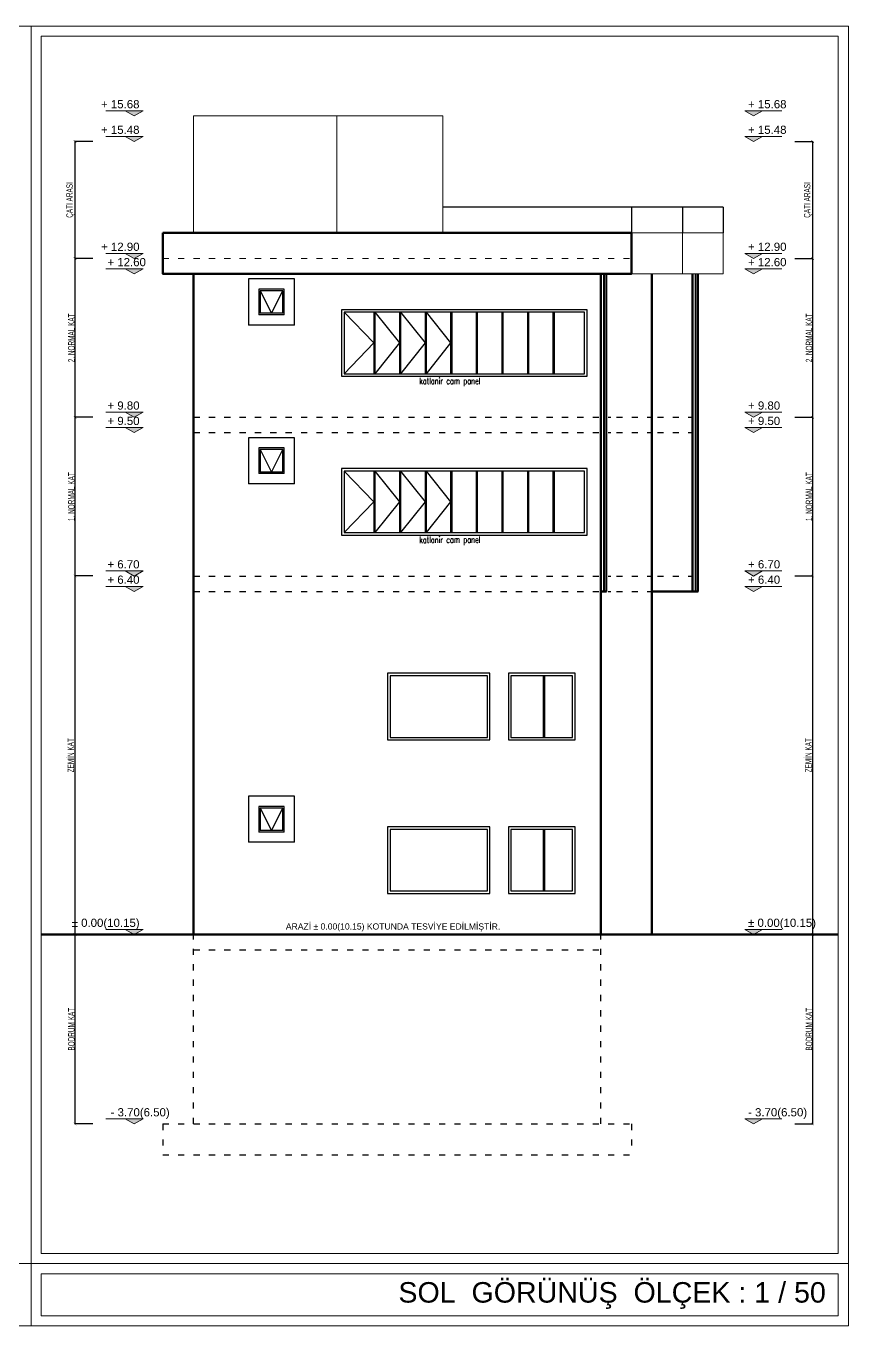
# Model space of a CAD drawing. Header units: millimetres. Extents: x 7519 to 33116, y -1769 to 3101.
# Drawn here: x 30031 to 31629, y 562 to 3101 of the extents above; entities that cross this region are included whole.
import ezdxf

# ---------------------------------------------------------------- set-up
doc = ezdxf.new("R2010")
doc.units = ezdxf.units.MM
doc.linetypes.add('ACAD_ISO03W100', pattern=[30, 12, -18])
doc.layers.add('1', color=7, linetype='Continuous', true_color=0x4137a0)
for name, color, linetype, lineweight in [('6', 42, 'Continuous', 60), ('duvar', 145, 'Continuous', 53), ('iç ölçü x', 20, 'Continuous', 9), ('KAPI', 42, 'Continuous', 25), ('kesit duvar', 97, 'Continuous', 30), ('KÜTÜPHANE', 34, 'Continuous', 30), ('çizgi', 234, 'Continuous', 9)]:
    doc.layers.add(name, color=color, linetype=linetype, lineweight=lineweight)
doc.layers.add('kapı pen', color=4, linetype='Continuous')
doc.styles.add('DIMST', font='simplex.shx', dxfattribs={"width": 0.5, "height": 11})
doc.styles.get("Standard").update_dxf_attribs({"font": 'arial.ttf'})
doc.styles.add('UMUT İÇ ÖLÇÜ YAZISI', font='ARIALN.TTF', dxfattribs={"width": 0.7, "height": 12.5})
doc.dimstyles.new('UMUT İÇ ÖLÇÜ', dxfattribs={"dimtxt": 12.5, "dimasz": 5, "dimexe": 1.25, "dimexo": 0.625, "dimtad": 1, "dimtoh": 1, "dimdec": 0, "dimzin": 12, "dimtxsty": 'UMUT İÇ ÖLÇÜ YAZISI', "dimblk": 'ARCHTICK', "dimcen": 5, "dimclrd": 1, "dimclre": 2, "dimclrt": 3, "dimadec": 0, "dimazin": 0, "dimtfac": 1, "dimtdec": 0, "dimtix": 1, "dimtmove": 0, "dimatfit": 3, "dimldrblk": 'ARCHTICK', "dimfxl": 35, "dimfxlon": 1, "dimtfillclr": 256, "dimarcsym": 0})

# ---------------------------------------------------------------- blocks, each defined once
blk = doc.blocks.new('A$C255917EC')
at = {"layer": 'iç ölçü x'}
h = blk.add_hatch(color=256, dxfattribs=at)
h.dxf.hatch_style = 1
h.paths.add_polyline_path([(0, 0), (43.7, 24.5), (-43.7, 24.5)])
for p, q in [((0, 0), (-43.7, 24.5)), ((-43.7, 24.5), (137.2, 24.5)), ((0, 0), (43.7, 24.5))]:
    blk.add_line(p, q, dxfattribs=at)
blk = doc.blocks.new('_ArchTick')
at = {"color": 0, "linetype": 'ByBlock', "const_width": 0.15}
blk.add_lwpolyline([(-0.5, -0.5), (0.5, 0.5)], dxfattribs=at)
blk = doc.blocks.new('*D551')
at = {"layer": 'Defpoints', "color": 0, "lineweight": 100, "transparency": 16777216}
for p in [(31452.8, 1326.8), (31568.2, 1326.8), (31452.8, 956.8)]:
    blk.add_point(p, dxfattribs=at)
at = {"layer": 'iç ölçü x', "color": 2, "lineweight": -2, "transparency": 16777216}
for p, q in [((31533.2, 1326.8), (31569.4, 1326.8)), ((31533.2, 956.8), (31569.4, 956.8))]:
    blk.add_line(p, q, dxfattribs=at)
at = {"layer": 'iç ölçü x', "color": 1, "lineweight": -2, "transparency": 16777216}
blk.add_line((31568.2, 956.8), (31568.2, 1326.8), dxfattribs=at)
at = {"layer": 'iç ölçü x', "color": 1, "lineweight": -2, "transparency": 16777216, "xscale": 5, "yscale": 5, "zscale": 5}
for p, rotation in [((31568.2, 1326.8), 90), ((31568.2, 956.8), 270)]:
    blk.add_blockref('_ArchTick', p, dxfattribs=dict(at, rotation=rotation))
at = {"layer": 'iç ölçü x', "color": 3, "transparency": 16777216, "insert": (31561.1, 1141.8), "char_height": 12.5, "attachment_point": 5, "rotation": 90, "style": 'UMUT İÇ ÖLÇÜ YAZISI'}
blk.add_mtext('BODRUM KAT', dxfattribs=at)
blk = doc.blocks.new('*D552')
at = {"layer": 'Defpoints', "color": 0, "transparency": 16777216}
for p in [(31452.8, 2026.8), (31568.2, 2026.8), (31452.8, 1326.8)]:
    blk.add_point(p, dxfattribs=at)
at = {"layer": 'iç ölçü x', "color": 2, "lineweight": -2, "transparency": 16777216}
for p, q in [((31533.2, 2026.8), (31569.4, 2026.8)), ((31533.2, 1326.8), (31569.4, 1326.8))]:
    blk.add_line(p, q, dxfattribs=at)
at = {"layer": 'iç ölçü x', "color": 1, "lineweight": -2, "transparency": 16777216}
blk.add_line((31568.2, 1326.8), (31568.2, 2026.8), dxfattribs=at)
at = {"layer": 'iç ölçü x', "color": 1, "lineweight": -2, "transparency": 16777216, "xscale": 5, "yscale": 5, "zscale": 5}
for p, rotation in [((31568.2, 2026.8), 90), ((31568.2, 1326.8), 270)]:
    blk.add_blockref('_ArchTick', p, dxfattribs=dict(at, rotation=rotation))
at = {"layer": 'iç ölçü x', "color": 3, "transparency": 16777216, "insert": (31559.9, 1676.8), "char_height": 12.5, "attachment_point": 5, "rotation": 90, "style": 'UMUT İÇ ÖLÇÜ YAZISI'}
blk.add_mtext('ZEMİN KAT', dxfattribs=at)
blk = doc.blocks.new('*D553')
at = {"layer": 'Defpoints', "color": 0, "transparency": 16777216}
for p in [(31452.8, 2336.8), (31568.2, 2336.8), (31452.8, 2026.8)]:
    blk.add_point(p, dxfattribs=at)
at = {"layer": 'iç ölçü x', "color": 2, "lineweight": -2, "transparency": 16777216}
for p, q in [((31533.2, 2336.8), (31569.4, 2336.8)), ((31533.2, 2026.8), (31569.4, 2026.8))]:
    blk.add_line(p, q, dxfattribs=at)
at = {"layer": 'iç ölçü x', "color": 1, "lineweight": -2, "transparency": 16777216}
blk.add_line((31568.2, 2026.8), (31568.2, 2336.8), dxfattribs=at)
at = {"layer": 'iç ölçü x', "color": 1, "lineweight": -2, "transparency": 16777216, "xscale": 5, "yscale": 5, "zscale": 5}
for p, rotation in [((31568.2, 2336.8), 90), ((31568.2, 2026.8), 270)]:
    blk.add_blockref('_ArchTick', p, dxfattribs=dict(at, rotation=rotation))
at = {"layer": 'iç ölçü x', "color": 3, "transparency": 16777216, "insert": (31561.1, 2181.8), "char_height": 12.5, "attachment_point": 5, "rotation": 90, "style": 'UMUT İÇ ÖLÇÜ YAZISI'}
blk.add_mtext('1. NORMAL KAT', dxfattribs=at)
blk = doc.blocks.new('*D554')
at = {"layer": 'Defpoints', "color": 0, "transparency": 16777216}
for p in [(31452.8, 2646.8), (31568.2, 2646.8), (31452.8, 2336.8)]:
    blk.add_point(p, dxfattribs=at)
at = {"layer": 'iç ölçü x', "color": 2, "lineweight": -2, "transparency": 16777216}
for p, q in [((31533.2, 2646.8), (31569.4, 2646.8)), ((31533.2, 2336.8), (31569.4, 2336.8))]:
    blk.add_line(p, q, dxfattribs=at)
at = {"layer": 'iç ölçü x', "color": 1, "lineweight": -2, "transparency": 16777216}
blk.add_line((31568.2, 2336.8), (31568.2, 2646.8), dxfattribs=at)
at = {"layer": 'iç ölçü x', "color": 1, "lineweight": -2, "transparency": 16777216, "xscale": 5, "yscale": 5, "zscale": 5}
for p, rotation in [((31568.2, 2646.8), 90), ((31568.2, 2336.8), 270)]:
    blk.add_blockref('_ArchTick', p, dxfattribs=dict(at, rotation=rotation))
at = {"layer": 'iç ölçü x', "color": 3, "transparency": 16777216, "insert": (31561.1, 2491.8), "char_height": 12.5, "attachment_point": 5, "rotation": 90, "style": 'UMUT İÇ ÖLÇÜ YAZISI'}
blk.add_mtext('2. NORMAL KAT', dxfattribs=at)
blk = doc.blocks.new('*D555')
at = {"layer": 'Defpoints', "color": 0, "transparency": 16777216}
for p in [(31452.8, 2875.2), (31568.2, 2875.2), (31452.8, 2646.8)]:
    blk.add_point(p, dxfattribs=at)
at = {"layer": 'iç ölçü x', "color": 2, "lineweight": -2, "transparency": 16777216}
for p, q in [((31533.2, 2875.2), (31569.4, 2875.2)), ((31533.2, 2646.8), (31569.4, 2646.8))]:
    blk.add_line(p, q, dxfattribs=at)
at = {"layer": 'iç ölçü x', "color": 1, "lineweight": -2, "transparency": 16777216}
blk.add_line((31568.2, 2646.8), (31568.2, 2875.2), dxfattribs=at)
at = {"layer": 'iç ölçü x', "color": 1, "lineweight": -2, "transparency": 16777216, "xscale": 5, "yscale": 5, "zscale": 5}
for p, rotation in [((31568.2, 2875.2), 90), ((31568.2, 2646.8), 270)]:
    blk.add_blockref('_ArchTick', p, dxfattribs=dict(at, rotation=rotation))
at = {"layer": 'iç ölçü x', "color": 3, "transparency": 16777216, "insert": (31559.4, 2761), "char_height": 12.5, "attachment_point": 5, "rotation": 90, "style": 'UMUT İÇ ÖLÇÜ YAZISI'}
blk.add_mtext('ÇATI ARASI ', dxfattribs=at)
blk = doc.blocks.new('*D561')
at = {"layer": 'Defpoints', "color": 0, "lineweight": 100, "transparency": 16777216}
for p in [(30126.7, 1326.8), (30242.1, 1326.8), (30242.1, 956.8)]:
    blk.add_point(p, dxfattribs=at)
at = {"layer": 'iç ölçü x', "color": 2, "lineweight": -2, "transparency": 16777216}
for p, q in [((30161.7, 1326.8), (30125.4, 1326.8)), ((30161.7, 956.8), (30125.4, 956.8))]:
    blk.add_line(p, q, dxfattribs=at)
at = {"layer": 'iç ölçü x', "color": 1, "lineweight": -2, "transparency": 16777216}
blk.add_line((30126.7, 956.8), (30126.7, 1326.8), dxfattribs=at)
at = {"layer": 'iç ölçü x', "color": 1, "lineweight": -2, "transparency": 16777216, "xscale": 5, "yscale": 5, "zscale": 5}
for p, rotation in [((30126.7, 1326.8), 90), ((30126.7, 956.8), 270)]:
    blk.add_blockref('_ArchTick', p, dxfattribs=dict(at, rotation=rotation))
at = {"layer": 'iç ölçü x', "color": 3, "transparency": 16777216, "insert": (30119.6, 1141.8), "char_height": 12.5, "attachment_point": 5, "rotation": 90, "style": 'UMUT İÇ ÖLÇÜ YAZISI'}
blk.add_mtext('BODRUM KAT', dxfattribs=at)
blk = doc.blocks.new('*D562')
at = {"layer": 'Defpoints', "color": 0, "transparency": 16777216}
for p in [(30126.7, 2026.8), (30242.1, 2026.8), (30242.1, 1326.8)]:
    blk.add_point(p, dxfattribs=at)
at = {"layer": 'iç ölçü x', "color": 2, "lineweight": -2, "transparency": 16777216}
for p, q in [((30161.7, 2026.8), (30125.4, 2026.8)), ((30161.7, 1326.8), (30125.4, 1326.8))]:
    blk.add_line(p, q, dxfattribs=at)
at = {"layer": 'iç ölçü x', "color": 1, "lineweight": -2, "transparency": 16777216}
blk.add_line((30126.7, 1326.8), (30126.7, 2026.8), dxfattribs=at)
at = {"layer": 'iç ölçü x', "color": 1, "lineweight": -2, "transparency": 16777216, "xscale": 5, "yscale": 5, "zscale": 5}
for p, rotation in [((30126.7, 2026.8), 90), ((30126.7, 1326.8), 270)]:
    blk.add_blockref('_ArchTick', p, dxfattribs=dict(at, rotation=rotation))
at = {"layer": 'iç ölçü x', "color": 3, "transparency": 16777216, "insert": (30118.4, 1676.8), "char_height": 12.5, "attachment_point": 5, "rotation": 90, "style": 'UMUT İÇ ÖLÇÜ YAZISI'}
blk.add_mtext('ZEMİN KAT', dxfattribs=at)
blk = doc.blocks.new('*D563')
at = {"layer": 'Defpoints', "color": 0, "transparency": 16777216}
for p in [(30126.7, 2336.8), (30242.1, 2336.8), (30242.1, 2026.8)]:
    blk.add_point(p, dxfattribs=at)
at = {"layer": 'iç ölçü x', "color": 2, "lineweight": -2, "transparency": 16777216}
for p, q in [((30161.7, 2336.8), (30125.4, 2336.8)), ((30161.7, 2026.8), (30125.4, 2026.8))]:
    blk.add_line(p, q, dxfattribs=at)
at = {"layer": 'iç ölçü x', "color": 1, "lineweight": -2, "transparency": 16777216}
blk.add_line((30126.7, 2026.8), (30126.7, 2336.8), dxfattribs=at)
at = {"layer": 'iç ölçü x', "color": 1, "lineweight": -2, "transparency": 16777216, "xscale": 5, "yscale": 5, "zscale": 5}
for p, rotation in [((30126.7, 2336.8), 90), ((30126.7, 2026.8), 270)]:
    blk.add_blockref('_ArchTick', p, dxfattribs=dict(at, rotation=rotation))
at = {"layer": 'iç ölçü x', "color": 3, "transparency": 16777216, "insert": (30119.6, 2181.8), "char_height": 12.5, "attachment_point": 5, "rotation": 90, "style": 'UMUT İÇ ÖLÇÜ YAZISI'}
blk.add_mtext('1. NORMAL KAT', dxfattribs=at)
blk = doc.blocks.new('*D564')
at = {"layer": 'Defpoints', "color": 0, "transparency": 16777216}
for p in [(30126.7, 2646.8), (30242.1, 2646.8), (30242.1, 2336.8)]:
    blk.add_point(p, dxfattribs=at)
at = {"layer": 'iç ölçü x', "color": 2, "lineweight": -2, "transparency": 16777216}
for p, q in [((30161.7, 2646.8), (30125.4, 2646.8)), ((30161.7, 2336.8), (30125.4, 2336.8))]:
    blk.add_line(p, q, dxfattribs=at)
at = {"layer": 'iç ölçü x', "color": 1, "lineweight": -2, "transparency": 16777216}
blk.add_line((30126.7, 2336.8), (30126.7, 2646.8), dxfattribs=at)
at = {"layer": 'iç ölçü x', "color": 1, "lineweight": -2, "transparency": 16777216, "xscale": 5, "yscale": 5, "zscale": 5}
for p, rotation in [((30126.7, 2646.8), 90), ((30126.7, 2336.8), 270)]:
    blk.add_blockref('_ArchTick', p, dxfattribs=dict(at, rotation=rotation))
at = {"layer": 'iç ölçü x', "color": 3, "transparency": 16777216, "insert": (30119.6, 2491.8), "char_height": 12.5, "attachment_point": 5, "rotation": 90, "style": 'UMUT İÇ ÖLÇÜ YAZISI'}
blk.add_mtext('2. NORMAL KAT', dxfattribs=at)
blk = doc.blocks.new('*D565')
at = {"layer": 'Defpoints', "color": 0, "transparency": 16777216}
for p in [(30126.7, 2875.2), (30242.1, 2875.2), (30242.1, 2646.8)]:
    blk.add_point(p, dxfattribs=at)
at = {"layer": 'iç ölçü x', "color": 2, "lineweight": -2, "transparency": 16777216}
for p, q in [((30161.7, 2875.2), (30125.4, 2875.2)), ((30161.7, 2646.8), (30125.4, 2646.8))]:
    blk.add_line(p, q, dxfattribs=at)
at = {"layer": 'iç ölçü x', "color": 1, "lineweight": -2, "transparency": 16777216}
blk.add_line((30126.7, 2646.8), (30126.7, 2875.2), dxfattribs=at)
at = {"layer": 'iç ölçü x', "color": 1, "lineweight": -2, "transparency": 16777216, "xscale": 5, "yscale": 5, "zscale": 5}
for p, rotation in [((30126.7, 2875.2), 90), ((30126.7, 2646.8), 270)]:
    blk.add_blockref('_ArchTick', p, dxfattribs=dict(at, rotation=rotation))
at = {"layer": 'iç ölçü x', "color": 3, "transparency": 16777216, "insert": (30117.9, 2761), "char_height": 12.5, "attachment_point": 5, "rotation": 90, "style": 'UMUT İÇ ÖLÇÜ YAZISI'}
blk.add_mtext('ÇATI ARASI ', dxfattribs=at)

msp = doc.modelspace()

# ---------------------------------------------------------------- linework, layer by layer
at = {"layer": '1'}
for p, q in [((30710.722, 2541.767), (30710.722, 2421.767)), ((30712.722, 2541.767), (30712.722, 2421.767)), ((30760.722, 2541.767), (30760.722, 2421.767)), ((30762.722, 2541.767), (30762.722, 2421.767)), ((30810.722, 2541.767), (30810.722, 2421.767)), ((30812.722, 2541.767), (30812.722, 2421.767)), ((30860.722, 2541.767), (30860.722, 2421.767)), ((30862.722, 2541.767), (30862.722, 2421.767)), ((30910.722, 2541.767), (30910.722, 2421.767)), ((30912.722, 2541.767), (30912.722, 2421.767)), ((30960.722, 2541.767), (30960.722, 2421.767)), ((30962.722, 2541.767), (30962.722, 2421.767)), ((31010.722, 2541.767), (31010.722, 2421.767)), ((31012.722, 2541.767), (31012.722, 2421.767)), ((31060.722, 2541.767), (31060.722, 2421.767)), ((31062.722, 2541.767), (31062.722, 2421.767)), ((30710.722, 2231.767), (30710.722, 2111.767)), ((30712.722, 2231.767), (30712.722, 2111.767)), ((30760.722, 2231.767), (30760.722, 2111.767)), ((30762.722, 2231.767), (30762.722, 2111.767)), ((30810.722, 2231.767), (30810.722, 2111.767)), ((30812.722, 2231.767), (30812.722, 2111.767)), ((30860.722, 2231.767), (30860.722, 2111.767)), ((30862.722, 2231.767), (30862.722, 2111.767)), ((30910.722, 2231.767), (30910.722, 2111.767)), ((30912.722, 2231.767), (30912.722, 2111.767)), ((30960.722, 2231.767), (30960.722, 2111.767)), ((30962.722, 2231.767), (30962.722, 2111.767)), ((31010.722, 2231.767), (31010.722, 2111.767)), ((31012.722, 2231.767), (31012.722, 2111.767)), ((31060.722, 2231.767), (31060.722, 2111.767)), ((31062.722, 2231.767), (31062.722, 2111.767)), ((31041.823, 1831.767), (31041.823, 1711.767)), ((31043.823, 1831.767), (31043.823, 1711.767)), ((31041.823, 1531.767), (31041.823, 1411.767)), ((31043.823, 1531.767), (31043.823, 1411.767))]:
    msp.add_line(p, q, dxfattribs=at)
for points in [[(31127.606, 2546.767), (30647.606, 2546.767), (30647.606, 2416.767), (31127.606, 2416.767)], [(31122.606, 2541.767), (30652.606, 2541.767), (30652.606, 2421.767), (31122.606, 2421.767)], [(31127.606, 2236.767), (30647.606, 2236.767), (30647.606, 2106.767), (31127.606, 2106.767)], [(31122.606, 2231.767), (30652.606, 2231.767), (30652.606, 2111.767), (31122.606, 2111.767)], [(30937.606, 1836.767), (30737.606, 1836.767), (30737.606, 1706.767), (30937.606, 1706.767)], [(30932.606, 1831.767), (30742.606, 1831.767), (30742.606, 1711.767), (30932.606, 1711.767)], [(31104.058, 1836.767), (30973.558, 1836.767), (30973.558, 1706.767), (31104.058, 1706.767)], [(31099.058, 1831.767), (30978.558, 1831.767), (30978.558, 1711.767), (31099.058, 1711.767)], [(30937.606, 1536.767), (30737.606, 1536.767), (30737.606, 1406.767), (30937.606, 1406.767)], [(30932.606, 1531.767), (30742.606, 1531.767), (30742.606, 1411.767), (30932.606, 1411.767)], [(31104.058, 1536.767), (30973.558, 1536.767), (30973.558, 1406.767), (31104.058, 1406.767)], [(31099.058, 1531.767), (30978.558, 1531.767), (30978.558, 1411.767), (31099.058, 1411.767)]]:
    msp.add_lwpolyline(points, close=True, dxfattribs=at)
at = {"layer": '6'}
msp.add_lwpolyline([(30298.287, 2696.767), (31214.058, 2696.767), (31214.058, 2616.767), (30298.287, 2616.767)], close=True, dxfattribs=at)
at = {"layer": 'duvar'}
for p, q in [((30358.287, 1326.767), (30358.287, 2616.767)), ((31154.058, 1326.767), (31154.058, 2616.767)), ((31253.566, 2616.767), (31253.566, 1326.767)), ((31333.566, 1996.767), (31333.566, 2616.767)), ((31253.566, 2026.767), (31253.566, 1326.767)), ((31165.167, 1996.767), (31154.058, 1996.767)), ((31344.674, 1996.767), (31253.566, 1996.767))]:
    msp.add_line(p, q, dxfattribs=at)
at = {"layer": 'iç ölçü x', "linetype": 'ACAD_ISO03W100'}
msp.add_line((30298.287, 2646.767), (31214.058, 2646.767), dxfattribs=at)
at = {"layer": 'iç ölçü x'}
for points in [[(28187.402, 684.072), (30040.837, 684.072), (30040.837, 3100.74), (28187.402, 3100.74)], [(30040.837, 684.072), (31638.21, 684.072), (31638.21, 3100.74), (30040.837, 3100.74)], [(30060.837, 704.072), (31618.21, 704.072), (31618.21, 3080.74), (30060.837, 3080.74)], [(28187.402, 684.072), (30040.837, 684.072), (30040.837, 562.318), (28187.402, 562.318)], [(30040.837, 684.072), (31638.21, 684.072), (31638.21, 562.318), (30040.837, 562.318)], [(30060.837, 664.072), (31618.21, 664.072), (31618.21, 582.318), (30060.837, 582.318)]]:
    msp.add_lwpolyline(points, close=True, dxfattribs=at)
for points in [[(31214.058, 2696.767), (31313.566, 2696.767), (31313.566, 2616.767), (31214.058, 2616.767)], [(31313.566, 2696.767), (31393.566, 2696.767), (31393.566, 2616.767), (31313.566, 2616.767)]]:
    msp.add_lwpolyline(points, dxfattribs=at)
at = {"layer": 'KAPI'}
for p, q in [((31159.167, 2616.767), (31159.167, 1996.767)), ((31162.167, 2616.767), (31162.167, 1996.767)), ((31165.167, 2616.767), (31165.167, 1996.767)), ((31338.674, 2616.767), (31338.674, 1996.767)), ((31341.674, 2616.767), (31341.674, 1996.767)), ((31344.674, 2616.767), (31344.674, 1996.767))]:
    msp.add_line(p, q, dxfattribs=at)
for points in [[(30652.606, 2541.767), (30710.722, 2481.767), (30652.606, 2421.767)], [(30712.722, 2541.767), (30760.722, 2481.767), (30712.722, 2421.767)], [(30762.722, 2541.767), (30810.722, 2481.767), (30762.722, 2421.767)], [(30812.722, 2541.767), (30860.722, 2481.767), (30812.722, 2421.767)], [(30652.606, 2231.767), (30710.722, 2171.767), (30652.606, 2111.767)], [(30712.722, 2231.767), (30760.722, 2171.767), (30712.722, 2111.767)], [(30762.722, 2231.767), (30810.722, 2171.767), (30762.722, 2111.767)], [(30812.722, 2231.767), (30860.722, 2171.767), (30812.722, 2111.767)]]:
    msp.add_lwpolyline(points, dxfattribs=at)
at = {"layer": 'kapı pen'}
for p, q in [((30555.709, 2606.767), (30465.709, 2606.767)), ((30465.709, 2606.767), (30465.709, 2516.767)), ((30555.709, 2516.767), (30555.709, 2606.767)), ((30535.709, 2586.767), (30485.709, 2586.767)), ((30485.709, 2586.767), (30485.709, 2536.767)), ((30532.709, 2583.767), (30488.709, 2583.767)), ((30488.709, 2583.767), (30488.709, 2539.767)), ((30488.709, 2583.767), (30510.709, 2539.767)), ((30510.709, 2539.767), (30532.709, 2583.767)), ((30532.709, 2539.767), (30532.709, 2583.767)), ((30535.709, 2536.767), (30535.709, 2586.767)), ((30532.709, 2539.767), (30488.709, 2539.767)), ((30555.709, 2516.767), (30465.709, 2516.767)), ((30535.709, 2536.767), (30485.709, 2536.767)), ((30555.709, 2296.767), (30465.709, 2296.767)), ((30465.709, 2296.767), (30465.709, 2206.767)), ((30555.709, 2206.767), (30555.709, 2296.767)), ((30535.709, 2276.767), (30485.709, 2276.767)), ((30485.709, 2276.767), (30485.709, 2226.767)), ((30532.709, 2273.767), (30488.709, 2273.767)), ((30488.709, 2273.767), (30488.709, 2229.767)), ((30488.709, 2273.767), (30510.709, 2229.767)), ((30510.709, 2229.767), (30532.709, 2273.767)), ((30532.709, 2229.767), (30532.709, 2273.767)), ((30535.709, 2226.767), (30535.709, 2276.767)), ((30535.709, 2226.767), (30485.709, 2226.767)), ((30532.709, 2229.767), (30488.709, 2229.767)), ((30555.709, 2206.767), (30465.709, 2206.767)), ((30555.709, 1596.767), (30465.709, 1596.767)), ((30465.709, 1596.767), (30465.709, 1506.767)), ((30535.709, 1576.767), (30485.709, 1576.767)), ((30485.709, 1576.767), (30485.709, 1526.767)), ((30535.709, 1526.767), (30535.709, 1576.767)), ((30555.709, 1506.767), (30555.709, 1596.767)), ((30532.709, 1573.767), (30488.709, 1573.767)), ((30488.709, 1573.767), (30488.709, 1529.767)), ((30488.709, 1573.767), (30510.709, 1529.767)), ((30510.709, 1529.767), (30532.709, 1573.767)), ((30532.709, 1529.767), (30532.709, 1573.767)), ((30535.709, 1526.767), (30485.709, 1526.767)), ((30532.709, 1529.767), (30488.709, 1529.767)), ((30555.709, 1506.767), (30465.709, 1506.767))]:
    msp.add_line(p, q, dxfattribs=at)
at = {"layer": 'kapı pen', "linetype": 'ACAD_ISO03W100'}
for p, q in [((30358.287, 2336.767), (31173.566, 2336.767)), ((31184.674, 2336.767), (31253.566, 2336.767)), ((31264.674, 2336.767), (31333.566, 2336.767)), ((30358.287, 2306.767), (31173.566, 2306.767)), ((31184.674, 2306.767), (31253.566, 2306.767)), ((31264.674, 2306.767), (31333.566, 2306.767)), ((30358.287, 2026.767), (31173.566, 2026.767)), ((31184.674, 2026.767), (31253.566, 2026.767)), ((31264.674, 2026.767), (31333.566, 2026.767)), ((30358.287, 1996.767), (31173.566, 1996.767)), ((31184.674, 1996.767), (31253.566, 1996.767)), ((30358.287, 956.767), (30358.287, 1326.767)), ((30358.287, 1326.767), (31154.058, 1326.767)), ((31154.058, 956.767), (31154.058, 1326.767)), ((30358.287, 1296.767), (31154.058, 1296.767)), ((30298.287, 956.767), (31214.058, 956.767)), ((30298.287, 956.767), (30298.287, 896.767)), ((31214.058, 956.767), (31214.058, 896.767)), ((30298.287, 896.767), (31214.058, 896.767))]:
    msp.add_line(p, q, dxfattribs=at)
at = {"layer": 'kesit duvar'}
for p, q in [((31204.058, 2746.767), (30845.347, 2746.767)), ((31303.566, 2746.767), (30988.974, 2746.767)), ((31383.566, 2746.767), (31068.974, 2746.767)), ((31214.058, 2746.767), (31204.058, 2746.767)), ((31214.058, 2746.767), (31214.058, 2696.767)), ((31313.566, 2746.767), (31303.566, 2746.767)), ((31313.566, 2746.767), (31313.566, 2696.767)), ((31393.566, 2746.767), (31383.566, 2746.767)), ((31393.566, 2746.767), (31393.566, 2696.767))]:
    msp.add_line(p, q, dxfattribs=at)
at = {"layer": 'KÜTÜPHANE', "const_width": 5}
msp.add_lwpolyline([(30060.837, 1326.767), (31618.21, 1326.767)], dxfattribs=at)
at = {"layer": 'çizgi'}
for p, q in [((30358.264, 2696.767), (30358.264, 2925.205)), ((30638.264, 2925.205), (30358.264, 2925.205)), ((30638.264, 2925.205), (30638.264, 2696.767)), ((30845.347, 2925.205), (30638.264, 2925.205)), ((30845.347, 2925.205), (30845.347, 2696.767))]:
    msp.add_line(p, q, dxfattribs=at)

# ---------------------------------------------------------------- block references
at = {"layer": 'iç ölçü x', "yscale": 0.4, "zscale": 0.4}
for p, xscale in [((30242.067, 2925.205), -0.4), ((31452.787, 2925.205), 0.4), ((30242.067, 2875.205), -0.4), ((31452.787, 2875.205), 0.4), ((30242.067, 2646.767), -0.4), ((31452.787, 2646.767), 0.4), ((30242.067, 2616.767), -0.4), ((31452.787, 2616.767), 0.4), ((30242.067, 2336.767), -0.4), ((31452.787, 2336.767), 0.4), ((30242.067, 2306.767), -0.4), ((31452.787, 2306.767), 0.4), ((30242.067, 2026.767), -0.4), ((31452.787, 2026.767), 0.4), ((30242.067, 1996.767), -0.4), ((31452.787, 1996.767), 0.4), ((30242.067, 1326.767), -0.4), ((31452.787, 1326.767), 0.4), ((30242.067, 956.767), -0.4), ((31452.787, 956.767), 0.4)]:
    msp.add_blockref('A$C255917EC', p, dxfattribs=dict(at, xscale=xscale))

# ---------------------------------------------------------------- texts
at = {"layer": 'iç ölçü x'}
for s, height, p in [('+ 15.68', 16, (30177.509, 2940.082)), ('+ 15.68', 16, (31441.885, 2940.082)), ('+ 15.48', 16, (30177.509, 2890.082)), ('+ 15.48', 16, (31441.885, 2890.082)), ('+ 12.90', 16, (30177.597, 2661.644)), ('+ 12.90', 16, (31441.885, 2661.644)), ('+ 12.60', 16, (30190.028, 2631.644)), ('+ 12.60', 16, (31441.885, 2631.644)), ('+ 9.80', 16, (30190.028, 2351.644)), ('+ 9.80', 16, (31441.885, 2351.644)), ('+ 9.50', 16, (30190.028, 2321.644)), ('+ 9.50', 16, (31441.885, 2321.644)), ('+ 6.70', 16, (30190.028, 2041.644)), ('+ 6.70', 16, (31441.885, 2041.644)), ('+ 6.40', 16, (30190.028, 2011.644)), ('+ 6.40', 16, (31441.885, 2011.644)), ('± 0.00(10.15)', 16, (30120.123, 1341.644)), ('ARAZİ ± 0.00(10.15) KOTUNDA TESVİYE EDİLMİŞTİR.', 12, (30538.702, 1336.455)), ('± 0.00(10.15)', 16, (31441.885, 1341.644)), ('- 3.70(6.50)', 16, (30196.172, 971.644)), ('- 3.70(6.50)', 16, (31441.885, 971.644)), ('SOL  GÖRÜNÜŞ  ÖLÇEK : 1 / 50', 40, (30758.648, 608.009))]:
    msp.add_text(s, height=height, dxfattribs=at).set_placement(p)
at = {"layer": 'KAPI', "style": 'DIMST', "width": 0.75}
for p in [(30799.585, 2401.176), (30799.585, 2091.176)]:
    msp.add_text('katlanir cam panel', height=12.5, rotation=0.17418, dxfattribs=at).set_placement(p)

# ---------------------------------------------------------------- dimensions: what is measured, and where the dimension line sits
at = {"layer": 'iç ölçü x'}
for base, p1, p2, text, picture, middle in [((30126.69, 2875.205), (30242.067, 2646.767), (30242.067, 2875.205), 'ÇATI ARASI ', '*D565', (30117.913, 2760.986)), ((31568.164, 2875.205), (31452.787, 2646.767), (31452.787, 2875.205), 'ÇATI ARASI ', '*D555', (31559.388, 2760.986)), ((30126.69, 2646.767), (30242.067, 2336.767), (30242.067, 2646.767), '2. NORMAL KAT', '*D564', (30119.597, 2491.767)), ((31568.164, 2646.767), (31452.787, 2336.767), (31452.787, 2646.767), '2. NORMAL KAT', '*D554', (31561.072, 2491.767)), ((30126.69, 2336.767), (30242.067, 2026.767), (30242.067, 2336.767), '1. NORMAL KAT', '*D563', (30119.597, 2181.767)), ((31568.164, 2336.767), (31452.787, 2026.767), (31452.787, 2336.767), '1. NORMAL KAT', '*D553', (31561.072, 2181.767)), ((30126.69, 2026.767), (30242.067, 1326.767), (30242.067, 2026.767), 'ZEMİN KAT', '*D562', (30118.429, 1676.767)), ((31568.164, 2026.767), (31452.787, 1326.767), (31452.787, 2026.767), 'ZEMİN KAT', '*D552', (31559.904, 1676.767))]:
    dim = msp.add_linear_dim(base=base, p1=p1, p2=p2, angle=90, text=text, dimstyle='UMUT İÇ ÖLÇÜ', override={"dimtmove": 1}, dxfattribs=at)
    dim.commit()
    dim.dimension.update_dxf_attribs({"geometry": picture, "text_midpoint": middle})
for base, p1, p2, picture, middle in [((30126.69, 1326.767), (30242.067, 956.767), (30242.067, 1326.767), '*D561', (30119.597, 1141.767)), ((31568.164, 1326.767), (31452.787, 956.767), (31452.787, 1326.767), '*D551', (31561.072, 1141.767))]:
    dim = msp.add_linear_dim(base=base, p1=p1, p2=p2, angle=90, text='BODRUM KAT', dimstyle='UMUT İÇ ÖLÇÜ', dxfattribs=at)
    dim.commit()
    dim.dimension.update_dxf_attribs({"geometry": picture, "text_midpoint": middle})

doc.saveas('drawing.dxf')
